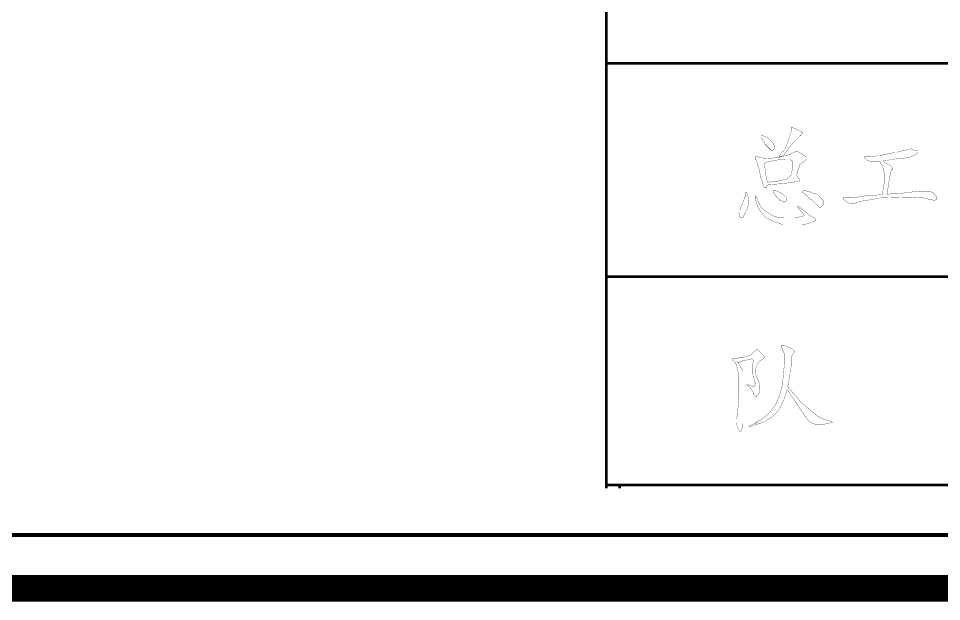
# Model space of a CAD drawing. Extents: x 94 to 452, y -72 to 1042.
# Drawn here: x 314.61 to 349.2, y -72 to -50.13 of the extents above; entities that cross this region are included whole.
import ezdxf

# ---------------------------------------------------------------- set-up
doc = ezdxf.new("R2010")
doc.units = 0
doc.header["$MEASUREMENT"] = 0
doc.layers.add('TREE_LAYER', color=7, linetype='Continuous')

msp = doc.modelspace()

# ---------------------------------------------------------------- linework, layer by layer
at = {"layer": 'TREE_LAYER'}
for points, const_width, elevation in [([(451.22612, 995.005583), (451.22612, 11.113007), (451.22612, 10.313007), (451.22612, -71.498816), (94.22612, -71.498816), (94.22612, -69.496695), (94.22612, 9.432416), (94.22612, 10.313007), (94.22612, 11.113007), (94.22612, 13.086307)], 1, 2891.008799), ([(96.22612, 13.086307), (96.22612, 11.113007), (96.22612, 10.313007), (96.22612, 9.432416), (96.22612, 9.432416), (96.22612, -69.496695), (96.22612, -69.498816), (449.22612, -69.498816), (449.22612, -69.498816), (449.22612, 10.313007), (449.22612, 11.113007), (449.22612, 995.005583)], 0.15, 2875.008799), ([(336.643859, -43.815251), (336.643859, -51.815251)], 0.1, 8), ([(336.643859, -51.815251), (337.136024, -51.815251)], 0.1, 0.492165), ([(336.643859, -51.815251), (336.643859, -59.815251)], 0.1, 8), ([(337.136024, -51.815251), (361.643859, -51.815251)], 0.1, 24.507835), ([(343.627437, -54.228112), (343.564692, -54.228112), (343.564692, -54.369289), (343.36077, -54.981053), (343.313712, -55.075171), (343.172535, -55.200661), (343.10979, -55.326151), (343.266653, -55.279093), (343.407829, -55.090857), (343.690182, -54.730073), (343.988221, -54.44772), (343.988221, -54.400661), (343.627437, -54.228112), (343.627437, -54.228112)], 0.01, 265), ([(343.627437, -54.228112), (343.564692, -54.228112), (343.564692, -54.369289), (343.36077, -54.981053), (343.313712, -55.075171), (343.172535, -55.200661), (343.10979, -55.326151), (343.266653, -55.279093), (343.407829, -55.090857), (343.690182, -54.730073), (343.988221, -54.44772), (343.988221, -54.400661), (343.627437, -54.228112), (343.627437, -54.228112)], 0.01, 265), ([(343.627437, -54.228112), (343.564692, -54.228112), (343.564692, -54.369289), (343.36077, -54.981053), (343.313712, -55.075171), (343.172535, -55.200661), (343.10979, -55.326151), (343.266653, -55.279093), (343.407829, -55.090857), (343.690182, -54.730073), (343.988221, -54.44772), (343.988221, -54.400661), (343.627437, -54.228112), (343.627437, -54.228112)], 0.01, 265), ([(342.498025, -54.526151), (342.43528, -54.526151), (342.43528, -54.604583), (342.56077, -54.777132), (342.592143, -54.855563), (342.811751, -55.075171), (342.890182, -55.075171), (342.937241, -54.99674), (342.937241, -54.902622), (342.85881, -54.777132), (342.686261, -54.604583), (342.498025, -54.526151), (342.498025, -54.526151)], 0.01, 265), ([(342.498025, -54.526151), (342.43528, -54.526151), (342.43528, -54.604583), (342.56077, -54.777132), (342.592143, -54.855563), (342.811751, -55.075171), (342.890182, -55.075171), (342.937241, -54.99674), (342.937241, -54.902622), (342.85881, -54.777132), (342.686261, -54.604583), (342.498025, -54.526151), (342.498025, -54.526151)], 0.01, 265), ([(342.498025, -54.526151), (342.43528, -54.526151), (342.43528, -54.604583), (342.56077, -54.777132), (342.592143, -54.855563), (342.811751, -55.075171), (342.890182, -55.075171), (342.937241, -54.99674), (342.937241, -54.902622), (342.85881, -54.777132), (342.686261, -54.604583), (342.498025, -54.526151), (342.498025, -54.526151)], 0.01, 265), ([(343.7843, -55.106544), (343.737241, -55.106544), (343.674496, -55.153602), (343.533319, -55.232034), (343.047045, -55.357524), (342.529398, -55.388897), (342.513712, -55.357524), (342.482339, -55.357524), (342.341163, -55.326151), (342.231359, -55.326151), (342.231359, -55.404583), (342.356849, -55.765367), (342.43528, -56.126151), (342.56077, -56.486936), (342.607829, -56.486936), (342.639202, -56.455563), (342.654888, -56.392818), (342.717633, -56.361446), (343.266653, -56.330073), (343.862731, -56.235955), (343.862731, -56.157524), (343.768613, -55.984975), (343.894104, -55.608504), (344.050966, -55.498701), (344.145084, -55.404583), (344.145084, -55.357524), (344.050966, -55.263406), (343.7843, -55.106544), (343.7843, -55.106544)], 0.01, 265), ([(343.7843, -55.106544), (343.737241, -55.106544), (343.674496, -55.153602), (343.533319, -55.232034), (343.047045, -55.357524), (342.529398, -55.388897), (342.513712, -55.357524), (342.482339, -55.357524), (342.341163, -55.326151), (342.231359, -55.326151), (342.231359, -55.404583), (342.356849, -55.765367), (342.43528, -56.126151), (342.56077, -56.486936), (342.607829, -56.486936), (342.639202, -56.455563), (342.654888, -56.392818), (342.717633, -56.361446), (343.266653, -56.330073), (343.862731, -56.235955), (343.862731, -56.157524), (343.768613, -55.984975), (343.894104, -55.608504), (344.050966, -55.498701), (344.145084, -55.404583), (344.145084, -55.357524), (344.050966, -55.263406), (343.7843, -55.106544), (343.7843, -55.106544)], 0.01, 265), ([(343.7843, -55.106544), (343.737241, -55.106544), (343.674496, -55.153602), (343.533319, -55.232034), (343.047045, -55.357524), (342.529398, -55.388897), (342.513712, -55.357524), (342.482339, -55.357524), (342.341163, -55.326151), (342.231359, -55.326151), (342.231359, -55.404583), (342.356849, -55.765367), (342.43528, -56.126151), (342.56077, -56.486936), (342.607829, -56.486936), (342.639202, -56.455563), (342.654888, -56.392818), (342.717633, -56.361446), (343.266653, -56.330073), (343.862731, -56.235955), (343.862731, -56.157524), (343.768613, -55.984975), (343.894104, -55.608504), (344.050966, -55.498701), (344.145084, -55.404583), (344.145084, -55.357524), (344.050966, -55.263406), (343.7843, -55.106544), (343.7843, -55.106544)], 0.01, 265), ([(348.066653, -55.028112), (348.003908, -55.028112), (347.517633, -55.153602), (347.454888, -55.153602), (346.890182, -55.279093), (346.811751, -55.279093), (346.529398, -55.326151), (346.30979, -55.326151), (346.30979, -55.357524), (346.388221, -55.451642), (346.498025, -55.483014), (346.890182, -55.483014), (346.905868, -55.545759), (346.9843, -55.67125), (347.015672, -55.765367), (347.062731, -55.969289), (347.062731, -56.220269), (346.9843, -56.737916), (346.482339, -56.784975), (346.356849, -56.784975), (345.854888, -56.863406), (345.50979, -56.863406), (345.50979, -56.910465), (345.682339, -57.035955), (345.792143, -57.083014), (345.933319, -57.083014), (346.011751, -57.035955), (346.341163, -56.957524), (346.388221, -56.957524), (346.952927, -56.863406), (347.988221, -56.832034), (348.427437, -56.863406), (348.537241, -56.863406), (348.70979, -56.910465), (348.819594, -56.910465), (348.898025, -56.957524), (348.945084, -56.957524), (349.023515, -56.910465), (349.023515, -56.910465), (349.023515, -56.84772), (348.898025, -56.690857), (348.866653, -56.659485), (348.756849, -56.612426), (348.333319, -56.612426), (347.549006, -56.706544), (347.392143, -56.706544), (347.188221, -56.72223), (347.156849, -56.72223), (347.250966, -56.110465), (347.313712, -55.828112), (347.36077, -55.781053), (347.36077, -55.733995), (347.266653, -55.639877), (346.9843, -55.483014), (347.454888, -55.404583), (347.941163, -55.357524), (348.176457, -55.263406), (348.270574, -55.200661), (348.317633, -55.153602), (348.317633, -55.106544), (348.145084, -55.075171), (348.066653, -55.028112), (348.066653, -55.028112)], 0.01, 265), ([(348.066653, -55.028112), (348.003908, -55.028112), (347.517633, -55.153602), (347.454888, -55.153602), (346.890182, -55.279093), (346.811751, -55.279093), (346.529398, -55.326151), (346.30979, -55.326151), (346.30979, -55.357524), (346.388221, -55.451642), (346.498025, -55.483014), (346.890182, -55.483014), (346.905868, -55.545759), (346.9843, -55.67125), (347.015672, -55.765367), (347.062731, -55.969289), (347.062731, -56.220269), (346.9843, -56.737916), (346.482339, -56.784975), (346.356849, -56.784975), (345.854888, -56.863406), (345.50979, -56.863406), (345.50979, -56.910465), (345.682339, -57.035955), (345.792143, -57.083014), (345.933319, -57.083014), (346.011751, -57.035955), (346.341163, -56.957524), (346.388221, -56.957524), (346.952927, -56.863406), (347.988221, -56.832034), (348.427437, -56.863406), (348.537241, -56.863406), (348.70979, -56.910465), (348.819594, -56.910465), (348.898025, -56.957524), (348.945084, -56.957524), (349.023515, -56.910465), (349.023515, -56.910465), (349.023515, -56.84772), (348.898025, -56.690857), (348.866653, -56.659485), (348.756849, -56.612426), (348.333319, -56.612426), (347.549006, -56.706544), (347.392143, -56.706544), (347.188221, -56.72223), (347.156849, -56.72223), (347.250966, -56.110465), (347.313712, -55.828112), (347.36077, -55.781053), (347.36077, -55.733995), (347.266653, -55.639877), (346.9843, -55.483014), (347.454888, -55.404583), (347.941163, -55.357524), (348.176457, -55.263406), (348.270574, -55.200661), (348.317633, -55.153602), (348.317633, -55.106544), (348.145084, -55.075171), (348.066653, -55.028112), (348.066653, -55.028112)], 0.01, 265), ([(348.066653, -55.028112), (348.003908, -55.028112), (347.517633, -55.153602), (347.454888, -55.153602), (346.890182, -55.279093), (346.811751, -55.279093), (346.529398, -55.326151), (346.30979, -55.326151), (346.30979, -55.357524), (346.388221, -55.451642), (346.498025, -55.483014), (346.890182, -55.483014), (346.905868, -55.545759), (346.9843, -55.67125), (347.015672, -55.765367), (347.062731, -55.969289), (347.062731, -56.220269), (346.9843, -56.737916), (346.482339, -56.784975), (346.356849, -56.784975), (345.854888, -56.863406), (345.50979, -56.863406), (345.50979, -56.910465), (345.682339, -57.035955), (345.792143, -57.083014), (345.933319, -57.083014), (346.011751, -57.035955), (346.341163, -56.957524), (346.388221, -56.957524), (346.952927, -56.863406), (347.988221, -56.832034), (348.427437, -56.863406), (348.537241, -56.863406), (348.70979, -56.910465), (348.819594, -56.910465), (348.898025, -56.957524), (348.945084, -56.957524), (349.023515, -56.910465), (349.023515, -56.910465), (349.023515, -56.84772), (348.898025, -56.690857), (348.866653, -56.659485), (348.756849, -56.612426), (348.333319, -56.612426), (347.549006, -56.706544), (347.392143, -56.706544), (347.188221, -56.72223), (347.156849, -56.72223), (347.250966, -56.110465), (347.313712, -55.828112), (347.36077, -55.781053), (347.36077, -55.733995), (347.266653, -55.639877), (346.9843, -55.483014), (347.454888, -55.404583), (347.941163, -55.357524), (348.176457, -55.263406), (348.270574, -55.200661), (348.317633, -55.153602), (348.317633, -55.106544), (348.145084, -55.075171), (348.066653, -55.028112), (348.066653, -55.028112)], 0.01, 265), ([(343.36077, -55.404583), (343.36077, -55.404583), (343.517633, -55.404583), (343.611751, -55.483014), (343.611751, -55.749681), (343.596064, -55.843799), (343.564692, -55.984975), (343.486261, -56.094779), (343.407829, -56.157524), (343.047045, -56.235955), (342.968613, -56.235955), (342.686261, -56.283014), (342.670574, -56.267328), (342.607829, -55.969289), (342.56077, -55.561446), (342.607829, -55.530073), (342.968613, -55.451642), (343.36077, -55.404583), (343.36077, -55.404583)], 0.01, 265), ([(343.36077, -55.404583), (343.36077, -55.404583), (343.517633, -55.404583), (343.611751, -55.483014), (343.611751, -55.749681), (343.596064, -55.843799), (343.564692, -55.984975), (343.486261, -56.094779), (343.407829, -56.157524), (343.047045, -56.235955), (342.968613, -56.235955), (342.686261, -56.283014), (342.670574, -56.267328), (342.607829, -55.969289), (342.56077, -55.561446), (342.607829, -55.530073), (342.968613, -55.451642), (343.36077, -55.404583), (343.36077, -55.404583)], 0.01, 265), ([(343.36077, -55.404583), (343.36077, -55.404583), (343.517633, -55.404583), (343.611751, -55.483014), (343.611751, -55.749681), (343.596064, -55.843799), (343.564692, -55.984975), (343.486261, -56.094779), (343.407829, -56.157524), (343.047045, -56.235955), (342.968613, -56.235955), (342.686261, -56.283014), (342.670574, -56.267328), (342.607829, -55.969289), (342.56077, -55.561446), (342.607829, -55.530073), (342.968613, -55.451642), (343.36077, -55.404583), (343.36077, -55.404583)], 0.01, 265), ([(341.886261, -56.659485), (341.854888, -56.659485), (341.854888, -56.784975), (341.776457, -56.97321), (341.76077, -57.035955), (341.63528, -57.318308), (341.63528, -57.412426), (341.603908, -57.443799), (341.63528, -57.584975), (341.76077, -57.584975), (341.933319, -57.255563), (341.980378, -57.020269), (341.980378, -56.97321), (341.933319, -56.737916), (341.886261, -56.659485), (341.886261, -56.659485)], 0.01, 265), ([(341.886261, -56.659485), (341.854888, -56.659485), (341.854888, -56.784975), (341.776457, -56.97321), (341.76077, -57.035955), (341.63528, -57.318308), (341.63528, -57.412426), (341.603908, -57.443799), (341.63528, -57.584975), (341.76077, -57.584975), (341.933319, -57.255563), (341.980378, -57.020269), (341.980378, -56.97321), (341.933319, -56.737916), (341.886261, -56.659485), (341.886261, -56.659485)], 0.01, 265), ([(341.886261, -56.659485), (341.854888, -56.659485), (341.854888, -56.784975), (341.776457, -56.97321), (341.76077, -57.035955), (341.63528, -57.318308), (341.63528, -57.412426), (341.603908, -57.443799), (341.63528, -57.584975), (341.76077, -57.584975), (341.933319, -57.255563), (341.980378, -57.020269), (341.980378, -56.97321), (341.933319, -56.737916), (341.886261, -56.659485), (341.886261, -56.659485)], 0.01, 265), ([(342.952927, -56.581053), (342.890182, -56.581053), (342.905868, -56.675171), (343.015672, -56.816348), (343.141163, -56.957524), (343.250966, -56.988897), (343.36077, -56.988897), (343.392143, -56.957524), (343.392143, -56.863406), (343.250966, -56.72223), (343.156849, -56.659485), (342.952927, -56.581053), (342.952927, -56.581053)], 0.01, 265), ([(342.952927, -56.581053), (342.890182, -56.581053), (342.905868, -56.675171), (343.015672, -56.816348), (343.141163, -56.957524), (343.250966, -56.988897), (343.36077, -56.988897), (343.392143, -56.957524), (343.392143, -56.863406), (343.250966, -56.72223), (343.156849, -56.659485), (342.952927, -56.581053), (342.952927, -56.581053)], 0.01, 265), ([(342.952927, -56.581053), (342.890182, -56.581053), (342.905868, -56.675171), (343.015672, -56.816348), (343.141163, -56.957524), (343.250966, -56.988897), (343.36077, -56.988897), (343.392143, -56.957524), (343.392143, -56.863406), (343.250966, -56.72223), (343.156849, -56.659485), (342.952927, -56.581053), (342.952927, -56.581053)], 0.01, 265), ([(344.050966, -56.581053), (344.019594, -56.581053), (343.988221, -56.612426), (343.988221, -56.659485), (344.113712, -56.737916), (344.207829, -56.84772), (344.364692, -56.957524), (344.615672, -57.208504), (344.694104, -57.208504), (344.772535, -57.114387), (344.772535, -56.97321), (344.694104, -56.879093), (344.568613, -56.737916), (344.364692, -56.675171), (344.207829, -56.612426), (344.176457, -56.612426), (344.050966, -56.581053), (344.050966, -56.581053)], 0.01, 265), ([(344.050966, -56.581053), (344.019594, -56.581053), (343.988221, -56.612426), (343.988221, -56.659485), (344.113712, -56.737916), (344.207829, -56.84772), (344.364692, -56.957524), (344.615672, -57.208504), (344.694104, -57.208504), (344.772535, -57.114387), (344.772535, -56.97321), (344.694104, -56.879093), (344.568613, -56.737916), (344.364692, -56.675171), (344.207829, -56.612426), (344.176457, -56.612426), (344.050966, -56.581053), (344.050966, -56.581053)], 0.01, 265), ([(344.050966, -56.581053), (344.019594, -56.581053), (343.988221, -56.612426), (343.988221, -56.659485), (344.113712, -56.737916), (344.207829, -56.84772), (344.364692, -56.957524), (344.615672, -57.208504), (344.694104, -57.208504), (344.772535, -57.114387), (344.772535, -56.97321), (344.694104, -56.879093), (344.568613, -56.737916), (344.364692, -56.675171), (344.207829, -56.612426), (344.176457, -56.612426), (344.050966, -56.581053), (344.050966, -56.581053)], 0.01, 265), ([(342.231359, -56.784975), (342.231359, -56.926151), (342.294104, -57.145759), (342.388221, -57.333995), (342.498025, -57.475171), (342.639202, -57.616348), (342.999986, -57.788897), (343.094104, -57.804583), (343.250966, -57.867328), (343.956849, -57.867328), (344.16077, -57.835955), (344.411751, -57.741838), (344.490182, -57.710465), (344.474496, -57.64772), (344.333319, -57.569289), (344.192143, -57.459485), (343.815672, -57.161446), (343.815672, -57.161446), (343.815672, -57.208504), (343.831359, -57.239877), (344.050966, -57.506544), (344.050966, -57.52223), (344.03528, -57.537916), (343.705868, -57.616348), (343.313712, -57.616348), (343.10979, -57.584975), (343.047045, -57.584975), (342.890182, -57.537916), (342.607829, -57.365367), (342.466653, -57.239877), (342.388221, -57.114387), (342.231359, -56.784975), (342.231359, -56.784975)], 0.01, 265), ([(342.231359, -56.784975), (342.231359, -56.926151), (342.294104, -57.145759), (342.388221, -57.333995), (342.498025, -57.475171), (342.639202, -57.616348), (342.999986, -57.788897), (343.094104, -57.804583), (343.250966, -57.867328), (343.956849, -57.867328), (344.16077, -57.835955), (344.411751, -57.741838), (344.490182, -57.710465), (344.474496, -57.64772), (344.333319, -57.569289), (344.192143, -57.459485), (343.815672, -57.161446), (343.815672, -57.161446), (343.815672, -57.208504), (343.831359, -57.239877), (344.050966, -57.506544), (344.050966, -57.52223), (344.03528, -57.537916), (343.705868, -57.616348), (343.313712, -57.616348), (343.10979, -57.584975), (343.047045, -57.584975), (342.890182, -57.537916), (342.607829, -57.365367), (342.466653, -57.239877), (342.388221, -57.114387), (342.231359, -56.784975), (342.231359, -56.784975)], 0.01, 265), ([(342.231359, -56.784975), (342.231359, -56.926151), (342.294104, -57.145759), (342.388221, -57.333995), (342.498025, -57.475171), (342.639202, -57.616348), (342.999986, -57.788897), (343.094104, -57.804583), (343.250966, -57.867328), (343.956849, -57.867328), (344.16077, -57.835955), (344.411751, -57.741838), (344.490182, -57.710465), (344.474496, -57.64772), (344.333319, -57.569289), (344.192143, -57.459485), (343.815672, -57.161446), (343.815672, -57.161446), (343.815672, -57.208504), (343.831359, -57.239877), (344.050966, -57.506544), (344.050966, -57.52223), (344.03528, -57.537916), (343.705868, -57.616348), (343.313712, -57.616348), (343.10979, -57.584975), (343.047045, -57.584975), (342.890182, -57.537916), (342.607829, -57.365367), (342.466653, -57.239877), (342.388221, -57.114387), (342.231359, -56.784975), (342.231359, -56.784975)], 0.01, 265), ([(336.643859, -59.815251), (337.136024, -59.815251)], 0.1, 0.492165), ([(336.643859, -59.815251), (336.643859, -67.630795)], 0.1, 7.815544), ([(337.136024, -59.815251), (361.643859, -59.815251)], 0.1, 24.507835), ([(342.30979, -62.551811), (342.262731, -62.551811), (342.152927, -62.661615), (342.011751, -62.771419), (341.745084, -62.84985), (341.650966, -62.84985), (341.462731, -62.896909), (341.352927, -62.896909), (341.352927, -62.928281), (341.50979, -63.10083), (341.603908, -63.508674), (341.603908, -64.371419), (341.556849, -64.920438), (341.556849, -65.030242), (341.50979, -65.140046), (341.50979, -65.296909), (341.556849, -65.485144), (341.63528, -65.610634), (341.682339, -65.610634), (341.698025, -65.579262), (341.729398, -65.50083), (341.76077, -65.312595), (341.76077, -63.351811), (341.556849, -63.006713), (341.572535, -63.006713), (341.588221, -63.022399), (341.63528, -63.022399), (341.729398, -62.97534), (341.949006, -62.928281), (342.090182, -62.896909), (342.105868, -62.896909), (342.137241, -62.928281), (342.137241, -63.038085), (342.105868, -63.194948), (342.105868, -63.414556), (342.1843, -63.681223), (342.231359, -63.885144), (342.152927, -63.932203), (342.105868, -63.932203), (341.933319, -63.853772), (341.886261, -63.853772), (342.027437, -63.979262), (342.137241, -64.136124), (342.1843, -64.277301), (342.215672, -64.308674), (342.262731, -64.308674), (342.356849, -64.19887), (342.388221, -64.073379), (342.388221, -63.885144), (342.356849, -63.759654), (342.262731, -63.571419), (342.231359, -63.445928), (342.231359, -63.289066), (342.262731, -63.147889), (342.388221, -62.97534), (342.513712, -62.896909), (342.56077, -62.84985), (342.56077, -62.802791), (342.30979, -62.551811), (342.30979, -62.551811)], 0.01, 266), ([(342.30979, -62.551811), (342.262731, -62.551811), (342.152927, -62.661615), (342.011751, -62.771419), (341.745084, -62.84985), (341.650966, -62.84985), (341.462731, -62.896909), (341.352927, -62.896909), (341.352927, -62.928281), (341.50979, -63.10083), (341.603908, -63.508674), (341.603908, -64.371419), (341.556849, -64.920438), (341.556849, -65.030242), (341.50979, -65.140046), (341.50979, -65.296909), (341.556849, -65.485144), (341.63528, -65.610634), (341.682339, -65.610634), (341.698025, -65.579262), (341.729398, -65.50083), (341.76077, -65.312595), (341.76077, -63.351811), (341.556849, -63.006713), (341.572535, -63.006713), (341.588221, -63.022399), (341.63528, -63.022399), (341.729398, -62.97534), (341.949006, -62.928281), (342.090182, -62.896909), (342.105868, -62.896909), (342.137241, -62.928281), (342.137241, -63.038085), (342.105868, -63.194948), (342.105868, -63.414556), (342.1843, -63.681223), (342.231359, -63.885144), (342.152927, -63.932203), (342.105868, -63.932203), (341.933319, -63.853772), (341.886261, -63.853772), (342.027437, -63.979262), (342.137241, -64.136124), (342.1843, -64.277301), (342.215672, -64.308674), (342.262731, -64.308674), (342.356849, -64.19887), (342.388221, -64.073379), (342.388221, -63.885144), (342.356849, -63.759654), (342.262731, -63.571419), (342.231359, -63.445928), (342.231359, -63.289066), (342.262731, -63.147889), (342.388221, -62.97534), (342.513712, -62.896909), (342.56077, -62.84985), (342.56077, -62.802791), (342.30979, -62.551811), (342.30979, -62.551811)], 0.01, 266), ([(342.30979, -62.551811), (342.262731, -62.551811), (342.152927, -62.661615), (342.011751, -62.771419), (341.745084, -62.84985), (341.650966, -62.84985), (341.462731, -62.896909), (341.352927, -62.896909), (341.352927, -62.928281), (341.50979, -63.10083), (341.603908, -63.508674), (341.603908, -64.371419), (341.556849, -64.920438), (341.556849, -65.030242), (341.50979, -65.140046), (341.50979, -65.296909), (341.556849, -65.485144), (341.63528, -65.610634), (341.682339, -65.610634), (341.698025, -65.579262), (341.729398, -65.50083), (341.76077, -65.312595), (341.76077, -63.351811), (341.556849, -63.006713), (341.572535, -63.006713), (341.588221, -63.022399), (341.63528, -63.022399), (341.729398, -62.97534), (341.949006, -62.928281), (342.090182, -62.896909), (342.105868, -62.896909), (342.137241, -62.928281), (342.137241, -63.038085), (342.105868, -63.194948), (342.105868, -63.414556), (342.1843, -63.681223), (342.231359, -63.885144), (342.152927, -63.932203), (342.105868, -63.932203), (341.933319, -63.853772), (341.886261, -63.853772), (342.027437, -63.979262), (342.137241, -64.136124), (342.1843, -64.277301), (342.215672, -64.308674), (342.262731, -64.308674), (342.356849, -64.19887), (342.388221, -64.073379), (342.388221, -63.885144), (342.356849, -63.759654), (342.262731, -63.571419), (342.231359, -63.445928), (342.231359, -63.289066), (342.262731, -63.147889), (342.388221, -62.97534), (342.513712, -62.896909), (342.56077, -62.84985), (342.56077, -62.802791), (342.30979, -62.551811), (342.30979, -62.551811)], 0.01, 266), ([(343.282339, -62.394948), (343.188221, -62.394948), (343.188221, -62.426321), (343.23528, -62.536124), (343.266653, -62.630242), (343.313712, -62.708674), (343.313712, -63.10083), (343.266653, -63.477301), (343.266653, -63.587105), (343.23528, -63.806713), (343.23528, -63.869458), (343.188221, -64.073379), (343.10979, -64.32436), (342.9843, -64.606713), (342.733319, -64.936124), (342.450966, -65.171419), (342.419594, -65.202791), (342.30979, -65.234164), (342.215672, -65.328281), (342.105868, -65.359654), (341.980378, -65.438085), (342.074496, -65.422399), (342.576457, -65.24985), (342.843123, -65.077301), (343.10979, -64.810634), (343.313712, -64.371419), (343.407829, -64.057693), (343.439202, -64.073379), (344.145084, -65.140046), (344.270574, -65.281223), (344.474496, -65.359654), (344.756849, -65.359654), (345.117633, -65.281223), (345.039202, -65.234164), (344.772535, -65.155732), (344.521555, -65.030242), (343.941163, -64.528281), (343.439202, -63.947889), (343.470574, -63.759654), (343.517633, -63.477301), (343.533319, -63.289066), (343.564692, -63.194948), (343.564692, -62.881223), (343.611751, -62.72436), (343.690182, -62.645928), (343.690182, -62.59887), (343.611751, -62.520438), (343.282339, -62.394948), (343.282339, -62.394948)], 0.01, 266), ([(343.282339, -62.394948), (343.188221, -62.394948), (343.188221, -62.426321), (343.23528, -62.536124), (343.266653, -62.630242), (343.313712, -62.708674), (343.313712, -63.10083), (343.266653, -63.477301), (343.266653, -63.587105), (343.23528, -63.806713), (343.23528, -63.869458), (343.188221, -64.073379), (343.10979, -64.32436), (342.9843, -64.606713), (342.733319, -64.936124), (342.450966, -65.171419), (342.419594, -65.202791), (342.30979, -65.234164), (342.215672, -65.328281), (342.105868, -65.359654), (341.980378, -65.438085), (342.074496, -65.422399), (342.576457, -65.24985), (342.843123, -65.077301), (343.10979, -64.810634), (343.313712, -64.371419), (343.407829, -64.057693), (343.439202, -64.073379), (344.145084, -65.140046), (344.270574, -65.281223), (344.474496, -65.359654), (344.756849, -65.359654), (345.117633, -65.281223), (345.039202, -65.234164), (344.772535, -65.155732), (344.521555, -65.030242), (343.941163, -64.528281), (343.439202, -63.947889), (343.470574, -63.759654), (343.517633, -63.477301), (343.533319, -63.289066), (343.564692, -63.194948), (343.564692, -62.881223), (343.611751, -62.72436), (343.690182, -62.645928), (343.690182, -62.59887), (343.611751, -62.520438), (343.282339, -62.394948), (343.282339, -62.394948)], 0.01, 266), ([(343.282339, -62.394948), (343.188221, -62.394948), (343.188221, -62.426321), (343.23528, -62.536124), (343.266653, -62.630242), (343.313712, -62.708674), (343.313712, -63.10083), (343.266653, -63.477301), (343.266653, -63.587105), (343.23528, -63.806713), (343.23528, -63.869458), (343.188221, -64.073379), (343.10979, -64.32436), (342.9843, -64.606713), (342.733319, -64.936124), (342.450966, -65.171419), (342.419594, -65.202791), (342.30979, -65.234164), (342.215672, -65.328281), (342.105868, -65.359654), (341.980378, -65.438085), (342.074496, -65.422399), (342.576457, -65.24985), (342.843123, -65.077301), (343.10979, -64.810634), (343.313712, -64.371419), (343.407829, -64.057693), (343.439202, -64.073379), (344.145084, -65.140046), (344.270574, -65.281223), (344.474496, -65.359654), (344.756849, -65.359654), (345.117633, -65.281223), (345.039202, -65.234164), (344.772535, -65.155732), (344.521555, -65.030242), (343.941163, -64.528281), (343.439202, -63.947889), (343.470574, -63.759654), (343.517633, -63.477301), (343.533319, -63.289066), (343.564692, -63.194948), (343.564692, -62.881223), (343.611751, -62.72436), (343.690182, -62.645928), (343.690182, -62.59887), (343.611751, -62.520438), (343.282339, -62.394948), (343.282339, -62.394948)], 0.01, 266), ([(336.643859, -67.630795), (337.136024, -67.630795)], 0.1, 0.492165), ([(336.643859, -67.630795), (336.643859, -67.755392)], 0.1, 0.124597), ([(337.136024, -67.630795), (361.643859, -67.630795)], 0.1, 24.507835), ([(337.136024, -67.630795), (337.136024, -67.755392)], 0.1, 0.124597)]:
    msp.add_lwpolyline(points, dxfattribs=dict(at, const_width=const_width, elevation=elevation))

doc.saveas('drawing.dxf')
